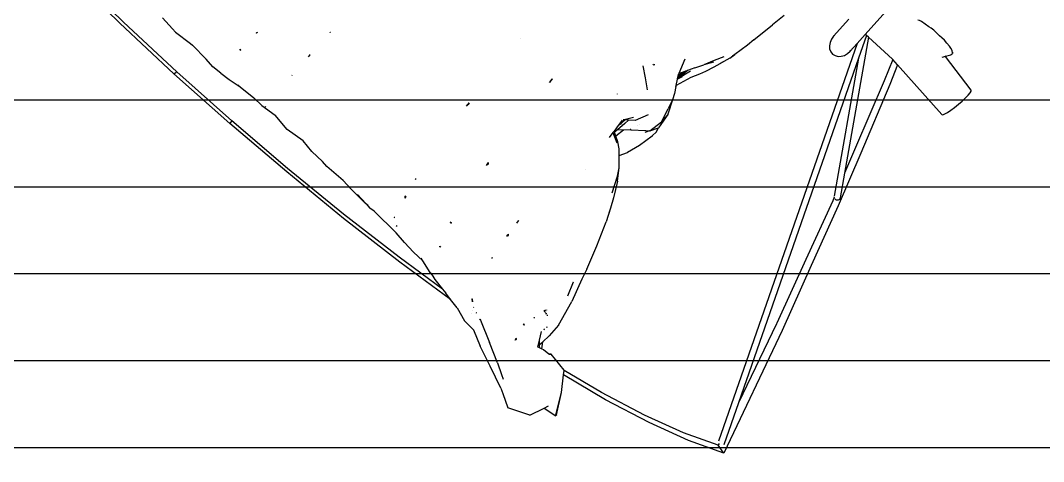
# Model space of a CAD drawing. Header units: millimetres. Extents: x -12551121 to 353735, y 112272 to 285506.
# Drawn here: x 97072 to 98173, y 177641 to 178117 of the extents above; entities that cross this region are included whole.
import ezdxf

# ---------------------------------------------------------------- set-up
doc = ezdxf.new("R2010")
doc.units = ezdxf.units.MM
doc.header["$MEASUREMENT"] = 0
doc.layers.add('+AT9-HATCH', color=8, linetype='Continuous')
doc.layers.add('+AT9_Hardscape', color=1, linetype='Continuous')

# ---------------------------------------------------------------- blocks, each defined once
blk = doc.blocks.new('hammock')
at = {"layer": '+AT9_Hardscape', "color": 1}
for p, q in [((523.9, 1089.1), (468.1, 1143.7)), ((527.9, 1090.3), (473, 1143.9)), ((1358.3, 1112.4), (1326.4, 1076.9)), ((580.8, 1082.8), (570.1, 1094.7)), ((1239, 1097.5), (1226.6, 1087.3)), ((1308.6, 1093.2), (1292.2, 1075)), ((1384.8, 1091.9), (1383.2, 1092.4)), ((1387, 1090.8), (1384.8, 1091.9)), ((1395, 1085.2), (1387, 1090.8)), ((582.2, 1034.6), (523.9, 1089.1)), ((585.3, 1036.7), (527.9, 1090.3)), ((583.8, 1079.5), (580.8, 1082.8)), ((583.8, 1079.5), (599.9, 1067.1)), ((671.3, 1078.8), (672.1, 1079.3)), ((672.1, 1079.3), (671.4, 1078.6)), ((750.5, 1079.3), (750.7, 1079.5)), ((1206.5, 1071), (1226.6, 1087.3)), ((1397.4, 1083.7), (1395, 1085.2)), ((1400.4, 1081.4), (1397.4, 1083.7)), ((1406.4, 1075.4), (1400.4, 1081.4)), ((671, 1078.3), (671.3, 1078.8)), ((671, 1078.3), (671.4, 1078.6)), ((671.3, 1078.8), (671.5, 1078.7)), ((671.4, 1078.6), (671.3, 1078.8)), ((750.3, 1079), (750.5, 1079.2)), ((750.5, 1079.2), (750.5, 1079.3)), ((750.6, 1079.2), (750.5, 1079.3)), ((750.5, 1079.3), (750.6, 1079.2)), ((750.5, 1079.2), (750.6, 1079.2)), ((750.6, 1079.2), (750.5, 1079.2)), ((955.6, 1072.4), (955.6, 1072.4)), ((955.6, 1072.4), (955.6, 1072.4)), ((955.6, 1072.4), (955.6, 1072.4)), ((955.6, 1072.4), (955.6, 1072.4)), ((1206.5, 1071), (1199.8, 1065.5)), ((1288.5, 1068.4), (1287.8, 1064.8)), ((1290, 1071.8), (1288.5, 1068.4)), ((1292.2, 1075), (1290, 1071.8)), ((1293.2, 1075.8), (1292.2, 1075)), ((1329.9, 1073.8), (1304.2, 927.3)), ((1326.4, 1076.9), (1317.6, 1067.1)), ((1327.7, 1075.8), (1319.2, 1051.5)), ((1327.7, 1075.8), (1326.4, 1076.9)), ((1329.9, 1073.8), (1327.7, 1075.8)), ((1355.7, 1050.2), (1329.9, 1073.8)), ((1408.9, 1073.4), (1406.4, 1075.4)), ((1411.6, 1070.7), (1408.9, 1073.4)), ((1414.4, 1067.5), (1411.6, 1070.7)), ((599.9, 1067.1), (602.3, 1065.2)), ((599.9, 1067.1), (601.9, 1065.5)), ((602.3, 1065.2), (601.9, 1065.5)), ((617, 1050.3), (602.3, 1065.2)), ((653.1, 1060.5), (653.5, 1060.9)), ((653.1, 1060.5), (654.2, 1060.1)), ((654.2, 1060.1), (653.5, 1060.9)), ((1317.6, 1067.1), (1168.6, 638.5)), ((1199.8, 1065.5), (1186.2, 1055.2)), ((1287.8, 1064.8), (1288.1, 1061.4)), ((1288.1, 1061.4), (1289.3, 1058.3)), ((1289.3, 1058.3), (1291.3, 1055.8)), ((1307.3, 1056.3), (1310.2, 1058.9)), ((1317.6, 1067.1), (1310.2, 1058.9)), ((1310.2, 1058.9), (1311, 1059.9)), ((1417, 1064.4), (1414.4, 1067.5)), ((1418.6, 1062), (1417, 1064.4)), ((1419.9, 1059.5), (1418.6, 1062)), ((1420.4, 1057.1), (1419.9, 1059.5)), ((624, 1042), (617, 1050.3)), ((728, 1054.9), (727, 1052.9)), ((727, 1052.9), (728.8, 1054.9)), ((728, 1054.9), (728.8, 1054.9)), ((1132.1, 1050.3), (1125.8, 1035)), ((1163.9, 1048.7), (1152.6, 1044)), ((1162.9, 1047), (1152.6, 1044)), ((1174.2, 1052.9), (1163.9, 1048.7)), ((1177.5, 1049.7), (1170, 1045.1)), ((1177.5, 1049.7), (1170.3, 1045.7)), ((1180.7, 1051.4), (1177.5, 1049.7)), ((1178.8, 1050.8), (1178.7, 1050.8)), ((1180.7, 1051.4), (1186.2, 1055.2)), ((1182.6, 1052.9), (1186.2, 1055.2)), ((1186.2, 1055.2), (1183.6, 1053.6)), ((1319.2, 1051.5), (1190, 679.8)), ((1291.3, 1055.8), (1293.9, 1054.1)), ((1319.2, 1051.5), (1293.1, 902.8)), ((1293.9, 1054.1), (1297.1, 1053.3)), ((1297.1, 1053.3), (1300.5, 1053.4)), ((1300.5, 1053.4), (1304, 1054.4)), ((1304, 1054.4), (1307.3, 1056.3)), ((1356.1, 1049.8), (1346.9, 1026.9)), ((1356.1, 1049.8), (1355.7, 1050.2)), ((1361.3, 1044), (1356.1, 1049.8)), ((1413, 1053.1), (1409, 1051.9)), ((1412.7, 1053.5), (1412.5, 1053.8)), ((1418.4, 1054.7), (1413, 1053.1)), ((1440.3, 1016.9), (1413, 1053.1)), ((1418.5, 1054.7), (1418.4, 1054.7)), ((1418.6, 1054.8), (1418.5, 1054.7)), ((1418.6, 1054.8), (1419.9, 1055.5)), ((1418.9, 1054.8), (1418.6, 1054.8)), ((1419.9, 1055.5), (1420.4, 1057)), ((1420.4, 1057), (1420.9, 1057.1)), ((1420.4, 1057), (1420.4, 1057.1)), ((1420.9, 1057.1), (1420.4, 1057.1)), ((582.2, 1034.6), (584.5, 1036.2)), ((644.5, 983.8), (585.3, 1036.7)), ((632.7, 1035.1), (624, 1042)), ((1089.7, 1030), (1087.4, 1043.2)), ((1098.2, 1044.2), (1098.4, 1045)), ((1098.2, 1044.2), (1099.9, 1044.4)), ((1098.4, 1045), (1099.9, 1044.4)), ((1128.4, 1035.7), (1125.7, 1034.7)), ((1126.1, 1032), (1128.4, 1035.7)), ((1135, 1038.1), (1126.3, 1030.5)), ((1126.3, 1030.5), (1138.3, 1037.8)), ((1133.3, 1037.5), (1126.9, 1032.6)), ((1133.3, 1037.5), (1128.4, 1035.7)), ((1135, 1038.1), (1133.3, 1037.5)), ((1143.1, 1041.1), (1135, 1038.1)), ((1143.1, 1041.1), (1152.6, 1044)), ((1154.3, 1036.8), (1147.9, 1034)), ((1163.6, 1041.6), (1154.3, 1036.8)), ((1170, 1045.1), (1163.6, 1041.6)), ((1361.3, 1044), (1353, 1023.1)), ((1408.9, 990.5), (1361.3, 1044)), ((642.4, 980.9), (582.2, 1034.6)), ((632.7, 1035.1), (641.6, 1028.3)), ((641.6, 1028.3), (653.7, 1020.4)), ((709.6, 1033.1), (709.1, 1032.5)), ((709.6, 1033), (709.1, 1032.5)), ((709.6, 1033), (709.5, 1033)), ((709.6, 1033.1), (709.6, 1033.2)), ((709.6, 1033.2), (709.6, 1033)), ((709.6, 1033), (709.6, 1033.1)), ((988.6, 1028.4), (986.7, 1025.2)), ((986.7, 1025.2), (988.7, 1027.8)), ((988.6, 1028.4), (989.9, 1029.2)), ((988.7, 1027.8), (988.6, 1028.4)), ((988.7, 1027.8), (989.9, 1029.2)), ((1089.3, 1030), (1089.2, 1030.3)), ((1091.9, 1017.3), (1089.7, 1030)), ((1138.8, 1030.4), (1122.8, 1021.9)), ((1122.8, 1021.9), (1124.4, 1028.8)), ((1124.4, 1028.8), (1124.5, 1029.4)), ((1124.4, 1028.8), (1124.7, 1029)), ((1124.5, 1029.4), (1125.7, 1034.7)), ((1124.5, 1029.4), (1126.1, 1032)), ((1124.7, 1029), (1129.7, 1031.5)), ((1126.3, 1030.5), (1124.7, 1029)), ((1125.7, 1034.7), (1125.8, 1035)), ((1126.3, 1032.1), (1126.1, 1032)), ((1126.4, 1032.2), (1126.3, 1032.1)), ((1126.4, 1032.2), (1126.9, 1032.6)), ((1126.7, 1032.3), (1126.4, 1032.2)), ((1147.9, 1034), (1138.8, 1030.4)), ((1346.9, 1026.9), (1316.1, 955)), ((651.1, 1022.5), (653.7, 1020.4)), ((653.7, 1020.4), (668.1, 1008.7)), ((1121.1, 1013.3), (1119, 1006.4)), ((1122.5, 1020.8), (1121.1, 1013.3)), ((1122.5, 1020.8), (1122.8, 1021.9)), ((1353, 1023.1), (1321.6, 949.1)), ((1437.2, 1011.6), (1439.2, 1014.1)), ((1439.2, 1014.1), (1440.3, 1015.9)), ((1440.3, 1015.9), (1440.3, 1016.9)), ((668.1, 1008.7), (677, 1000.5)), ((898.9, 1001.8), (899.9, 1003.1)), ((899.9, 1003.1), (899, 1001.3)), ((1059.6, 1012.7), (1059.7, 1012.9)), ((1059.6, 1012.7), (1059.7, 1012.8)), ((1059.7, 1012.9), (1059.7, 1012.8)), ((1119, 1006.4), (1113.9, 990.9)), ((1119, 1006.4), (1114.1, 996.7)), ((1426.7, 1001.7), (1430.7, 1005.1)), ((1430.7, 1005.1), (1434.2, 1008.5)), ((1434.2, 1008.5), (1437.2, 1011.6)), ((677, 1000.5), (691.1, 989.8)), ((681.3, 998.6), (680.7, 999.1)), ((681.3, 998.7), (680.7, 999.1)), ((681.3, 998.6), (681.3, 998.7)), ((897.1, 999.5), (898.6, 1001.4)), ((899, 1001.3), (897.1, 999.5)), ((898.6, 1001.4), (898.9, 1001.8)), ((899, 1001.3), (898.6, 1001.4)), ((898.9, 1001.8), (899, 1001.3)), ((1107, 982.8), (1114.1, 996.7)), ((1410, 990.4), (1412, 991.3)), ((1412, 991.3), (1415, 992.9)), ((1415, 992.9), (1418.5, 995.3)), ((1418.5, 995.3), (1422.5, 998.3)), ((1422.5, 998.3), (1426.7, 1001.7)), ((703.6, 928.7), (642.4, 980.9)), ((644.5, 983.8), (642.9, 981.6)), ((704.6, 932.5), (644.5, 983.8)), ((704.3, 974.4), (691.1, 989.8)), ((1067.5, 981), (1059.6, 974.2)), ((1060.5, 978.7), (1067.6, 984.8)), ((1064.9, 984.7), (1060.5, 978.7)), ((1063.4, 980.5), (1064.3, 981)), ((1067.4, 984.8), (1065.7, 984.8)), ((1071.6, 984.6), (1067.5, 981)), ((1067.6, 984.8), (1068.4, 985.4)), ((1071.6, 984.6), (1067.6, 984.8)), ((1077, 987.5), (1068.4, 985.4)), ((1078.8, 984.3), (1071.6, 984.6)), ((1092.9, 990.2), (1078.8, 984.3)), ((1094.5, 973.1), (1107, 982.8)), ((1113.9, 990.8), (1104, 976.2)), ((1113.9, 990.8), (1107, 982.8)), ((1113.9, 990.9), (1113.9, 990.8)), ((1113.9, 990.8), (1113.9, 990.8)), ((1408.9, 990.5), (1410, 990.4)), ((721.2, 962.3), (704.3, 974.4)), ((1054.8, 971.1), (1050.8, 965.8)), ((1056, 972.8), (1054.8, 971.1)), ((1054.8, 971.1), (1059.1, 960.2)), ((1060.5, 978.7), (1056, 972.8)), ((1056.4, 971.5), (1056, 972.8)), ((1059.6, 974.2), (1056.4, 971.5)), ((1057.9, 967.4), (1056.4, 971.5)), ((1066.1, 973.6), (1057.9, 967.4)), ((1059.6, 974.2), (1073.5, 974.3)), ((1073.5, 974.3), (1073.6, 974.3)), ((1073.5, 974.3), (1073.9, 974.3)), ((1073.8, 974.3), (1073.5, 974.3)), ((1073.6, 974.3), (1073.8, 974.4)), ((1073.8, 974.3), (1073.6, 974.3)), ((1073.6, 974.3), (1073.8, 974.3)), ((1073.8, 974.3), (1073.8, 974.4)), ((1073.9, 974.3), (1073.8, 974.3)), ((1074, 974.3), (1073.9, 974.3)), ((1073.9, 974.3), (1073.9, 974.3)), ((1073.9, 974.3), (1073.9, 974.3)), ((1074.1, 974.2), (1074, 974.3)), ((1074, 974.3), (1074.1, 974.2)), ((1074.1, 974.2), (1074.3, 974.3)), ((1074.1, 974.2), (1090.3, 973.3)), ((1081.7, 979.3), (1081.7, 979.2)), ((1083, 980.1), (1083.1, 980.1)), ((1094.3, 973.1), (1089.2, 971.4)), ((1090.3, 973.3), (1094.3, 973.1)), ((1094.4, 973.1), (1094.3, 973.1)), ((1094.4, 973), (1094.5, 973.1)), ((1094.4, 973), (1094.4, 973.1)), ((1094.5, 973.1), (1104, 976.2)), ((1101.6, 971.9), (1097.1, 967.6)), ((1101.6, 971.9), (1102.3, 973.6)), ((1101.9, 973), (1102.3, 973.6)), ((1102.3, 973.6), (1104, 976.2)), ((730.6, 950.9), (721.2, 962.3)), ((1060, 961.1), (1057.9, 967.4)), ((1061.4, 953.5), (1060, 961.1)), ((1097, 967.4), (1083.5, 957.3)), ((1097.1, 967.6), (1097, 967.4)), ((1097.1, 967.5), (1097, 967.4)), ((1097, 967.4), (1097, 967.5)), ((1097.1, 967.5), (1097, 967.5)), ((1097.1, 967.6), (1097.1, 967.5)), ((1097.1, 967.5), (1097.1, 967.6)), ((742, 940.1), (730.6, 950.9)), ((1061.4, 946.3), (1061.4, 953.5)), ((1061.4, 946.3), (1070.6, 949.6)), ((1083.5, 957.3), (1070.6, 949.6)), ((1321.6, 949.1), (1297.4, 892.3)), ((1316.1, 955), (1304.2, 927.3)), ((746.7, 934.6), (742, 940.1)), ((918.7, 935.5), (920.2, 937.8)), ((920.9, 937.5), (918.7, 935.5)), ((920.2, 937.8), (920.9, 938.8)), ((920.2, 937.8), (920.9, 937.5)), ((920.9, 937.5), (920.9, 938.8)), ((1061.5, 933.1), (1061.4, 946.3)), ((764.9, 878.7), (703.6, 928.7)), ((764.9, 883.3), (704.6, 932.5)), ((764.5, 919.4), (746.7, 934.6)), ((1024.9, 931.1), (1024.9, 931)), ((1059.7, 924.2), (1061.5, 933.1)), ((1059.9, 918.7), (1061.5, 933.1)), ((1304.2, 927.3), (1299.5, 900.7)), ((772.8, 910.7), (764.5, 919.4)), ((842.4, 920.9), (842.8, 921.6)), ((842.4, 920.9), (842.8, 920.6)), ((842.8, 920.6), (842.8, 921.6)), ((1054, 906.3), (1059.7, 924.2)), ((1059.9, 918.7), (1055.5, 901)), ((772.8, 910.7), (788.4, 894.8)), ((779.9, 904.6), (788.7, 894.7)), ((788.4, 894.8), (788.7, 894.7)), ((789.1, 894.3), (788.4, 894.8)), ((788.7, 894.7), (789.1, 894.3)), ((789.1, 894.3), (793.2, 889.6)), ((790.8, 893.4), (790.8, 893.5)), ((831.1, 900.6), (831.2, 902.7)), ((831.1, 900.6), (831.7, 901.7)), ((831.2, 902.7), (832.4, 903)), ((831.2, 902.7), (831.9, 902.3)), ((831.7, 901.7), (831.2, 902.7)), ((831.7, 901.7), (831.9, 902.3)), ((831.9, 902.3), (832.4, 903)), ((1055.5, 901), (1052.2, 889.6)), ((1291.4, 897.7), (1262.4, 834.5)), ((1297.4, 892.3), (1268.2, 828)), ((1293.1, 901.5), (1291.4, 897.7)), ((1293.9, 899.3), (1293.7, 899.5)), ((1294.6, 898.8), (1293.9, 899.3)), ((1295.4, 898.4), (1294.6, 898.8)), ((1296.2, 898.3), (1295.4, 898.4)), ((1297.1, 898.4), (1296.2, 898.3)), ((1297.9, 898.7), (1297.1, 898.4)), ((1298.6, 899.2), (1297.9, 898.7)), ((1299.1, 899.9), (1298.6, 899.2)), ((1299.5, 900.7), (1299.1, 899.9)), ((824.6, 836.9), (764.9, 883.3)), ((797.9, 886.4), (793.2, 889.6)), ((797.9, 886.4), (821.4, 863.2)), ((1052.2, 889.6), (1047.4, 874.9)), ((1051.3, 886.3), (1047.4, 874.9)), ((1052.2, 889.6), (1051.3, 886.3)), ((825.5, 831.5), (764.9, 878.7)), ((819.9, 879.5), (819.2, 879.8)), ((820, 879.3), (819.3, 879.6)), ((821.6, 870.9), (822.4, 870.3)), ((879.5, 873.7), (879.6, 873.5)), ((879.7, 873.5), (879.5, 873.7)), ((879.7, 873.5), (879.6, 873.5)), ((879.7, 874.7), (881.1, 873.4)), ((880.9, 873.4), (879.7, 874.6)), ((951.3, 873.5), (953.1, 876.2)), ((951.3, 873.5), (953.2, 876.1)), ((953.1, 876.2), (953.4, 876.3)), ((953.2, 876.1), (953.1, 876.2)), ((953.2, 876.1), (953.4, 876.3)), ((1037.4, 849.2), (1047.4, 874.9)), ((821.4, 863.2), (821.9, 863)), ((830.6, 852.7), (821.4, 863.2)), ((940.7, 859.4), (941.6, 860.8)), ((940.7, 859.4), (942.3, 860.3)), ((941.6, 860.8), (942.3, 861.8)), ((941.6, 860.8), (942.3, 860.3)), ((942.3, 860.3), (942.3, 861.8)), ((830.6, 852.7), (840.1, 842.1)), ((868.4, 848.1), (868.6, 848.9)), ((869.4, 847.5), (868.4, 848.1)), ((868.6, 848.9), (869.4, 847.5)), ((1026.9, 823.8), (1037.4, 849.2)), ((850.2, 833), (840.1, 842.1)), ((871.5, 802.4), (824.6, 836.9)), ((880, 791.4), (825.5, 831.5)), ((850.2, 833), (848.5, 835.7)), ((858.1, 820.3), (850.2, 833)), ((924.3, 835.8), (924.8, 836.5)), ((925.3, 835.8), (924.3, 835.8)), ((925.3, 835.8), (924.8, 836.5)), ((1262.4, 834.5), (1231.1, 765.6)), ((1268.2, 828), (1236.9, 758)), ((858.1, 820.3), (860.8, 816.4)), ((860.8, 816.4), (863.2, 812.9)), ((1026.9, 823.8), (1021.5, 813.2)), ((863.2, 812.9), (871.5, 802.4)), ((1006.2, 795.1), (1012.4, 810.2)), ((1021.5, 813.2), (1010.4, 789.1)), ((1012.4, 810.2), (1012.5, 810.4)), ((1012.4, 810.2), (1012.5, 810.4)), ((1012.4, 810.2), (1012.5, 810.2)), ((1012.5, 810.4), (1012.5, 810.2)), ((871.5, 802.4), (874.9, 798.1)), ((880, 791.4), (874.9, 798.1)), ((887, 782.3), (880, 791.4)), ((887, 782.3), (894.9, 768.4)), ((903.1, 791.7), (903.2, 792)), ((903.2, 791.6), (903.1, 791.7)), ((903.2, 791.6), (903.1, 791.7)), ((903.2, 792), (903.2, 791.6)), ((903.2, 791.6), (903.7, 788.9)), ((903.7, 788.9), (903.2, 791.6)), ((903.2, 791.6), (903.2, 791.6)), ((904.9, 782.6), (904.8, 782.9)), ((904.9, 782.5), (904.9, 782.6)), ((996.4, 763.5), (1010.4, 789.1)), ((902.2, 775.8), (902.1, 775.9)), ((903.7, 779.6), (903.6, 779.7)), ((908.3, 776.4), (907.6, 776.9)), ((970.2, 771.7), (969.7, 771.3)), ((969.7, 771.3), (970.3, 771.7)), ((970.2, 771.7), (970.3, 771.7)), ((980.8, 779.7), (980.7, 778.4)), ((980.7, 778.4), (981.5, 778.8)), ((980.8, 779.7), (981.5, 778.8)), ((982.1, 777.8), (981.8, 776.9)), ((982.5, 779.4), (982.7, 780)), ((982.9, 775.4), (983, 776.6)), ((983.1, 776.4), (983, 775.3)), ((983.1, 779.7), (983.1, 780.1)), ((983.3, 780.1), (983.3, 779.8)), ((984.2, 774.7), (984.2, 773.8)), ((894.9, 768.4), (904.6, 758.5)), ((912.2, 768.9), (911.1, 769.7)), ((911.7, 770.1), (912.2, 768.9)), ((912.2, 768.9), (922.1, 744.9)), ((958.7, 764.1), (959.2, 765)), ((959.6, 763.6), (958.7, 764.1)), ((959.6, 763.6), (959.2, 765)), ((983.5, 761.7), (983.3, 760.9)), ((996.4, 763.5), (986.1, 752)), ((1230.9, 765.1), (1190, 679.8)), ((1231.1, 765.6), (1230.9, 765.1)), ((904.6, 758.5), (912, 741)), ((904.6, 758.5), (904.8, 758.2)), ((949.9, 748.1), (950.3, 749)), ((950.3, 749), (950.6, 749.6)), ((950.3, 749), (951, 748.7)), ((951, 748.7), (950.6, 749.6)), ((977.6, 756.8), (975.3, 747.5)), ((979.2, 745.8), (986.1, 752)), ((980.7, 759.4), (980.5, 758.3)), ((981, 758.8), (981.2, 759.8)), ((1236.9, 758), (1174.2, 625.8)), ((922.7, 719.3), (912, 741)), ((930.7, 723.1), (922.1, 744.9)), ((949.6, 747.3), (949.9, 748.1)), ((950.2, 747.9), (949.6, 747.3)), ((950.2, 747.9), (949.9, 748.1)), ((951, 748.7), (950.2, 747.9)), ((975.3, 747.5), (973.6, 740.2)), ((973.6, 740.2), (975.4, 739.4)), ((975.3, 747.5), (975.4, 742.5)), ((975.4, 742.5), (979.2, 745.8)), ((975.4, 742.5), (975.4, 739.4)), ((975.4, 739.4), (978.2, 738.2)), ((978.2, 738.2), (979.2, 745.8)), ((978.2, 738.2), (980.1, 737.4)), ((980.1, 737.4), (985.9, 732.6)), ((988.4, 732.3), (985.9, 732.6)), ((985.9, 732.6), (986, 732.5)), ((988, 732.3), (986, 732.5)), ((986, 732.5), (986.5, 732.2)), ((986.5, 732.2), (988, 732.3)), ((988, 732.3), (988.4, 732.3)), ((1002.2, 715.2), (988.4, 732.3)), ((934.3, 695.7), (922.7, 719.3)), ((930.7, 723.1), (935, 710.6)), ((935, 710.6), (936.8, 705.3)), ((999.5, 691.1), (1001.7, 710.1)), ((999.5, 691.1), (1001.7, 710.1)), ((1001.7, 710.1), (1002.2, 714.9)), ((1046.9, 683.3), (1001.7, 710.1)), ((1002.3, 715.1), (1002.2, 715.2)), ((1002.2, 714.9), (1002.3, 715.1)), ((1042.6, 691.1), (1002.2, 714.9)), ((934.3, 695.7), (936.3, 690)), ((936.3, 690), (941.6, 674.6)), ((993.5, 667.1), (999.5, 691.1)), ((994.2, 666.8), (999.5, 691.1)), ((1088.8, 666.7), (1042.6, 691.1)), ((1093.8, 658.6), (1046.9, 683.3)), ((965.3, 666.6), (941.6, 674.6)), ((965.3, 666.6), (980.8, 674.3)), ((980.8, 674.3), (985.6, 676.7)), ((980.8, 674.3), (993.2, 665.8)), ((1190, 679.8), (1174.3, 634.6)), ((993.2, 665.8), (993.5, 667.1)), ((993.5, 667.1), (994.1, 666.7)), ((994.2, 666.8), (994.1, 666.7)), ((994.1, 666.7), (994.2, 666.8)), ((994.1, 666.7), (994.1, 666.7)), ((994.1, 666.7), (994.1, 666.7)), ((994.1, 666.7), (994.1, 666.7)), ((1130.8, 647.7), (1088.8, 666.7)), ((1136.3, 639.4), (1093.8, 658.6)), ((1168.2, 634.2), (1130.8, 647.7)), ((1174.2, 625.8), (1136.3, 639.4)), ((1169.1, 636), (1168.2, 634.2)), ((1174.2, 625.8), (1168.2, 634.2))]:
    blk.add_line(p, q, dxfattribs=at)

msp = doc.modelspace()

# ---------------------------------------------------------------- hatches: boundary and pattern name
at = {"layer": '+AT9-HATCH'}
h = msp.add_hatch(dxfattribs=at)
h.set_pattern_fill('ANSI38', color=62, scale=100)
h.set_pattern_definition([(45, (4874355.9, 2835157.78), (-224.506403, 224.506403), []), (135, (4874355.9, 2835157.78), (-673.51921, 224.506403), [793.75, -476.25])])
h.paths.add_polyline_path([(94992.2, 180226.5), (94842.2, 180226.5), (94842.2, 176851.5), (95292.2, 176851.5, 0.414214), (96192.2, 177751.5), (96192.2, 178626.5, -0.414214), (97292.2, 179726.5), (99092.2, 179726.5), (99092.2, 180226.5), (94992.2, 180226.5)], is_closed=False)
h = msp.add_hatch(dxfattribs=at)
h.set_pattern_fill('LINE', color=8, scale=750)
h.paths.add_polyline_path([(98342.2, 176851.5), (98342.2, 179526.5), (97292.2, 179526.5, 0.414214), (96392.2, 178626.5), (96392.2, 177751.5, -0.414214), (95292.2, 176651.5), (94892.2, 176651.5), (94892.2, 174751.5), (96392.2, 174751.5, 0.414214), (97292.2, 175651.5), (97292.2, 176001.5), (97292.2, 176451.5, -0.414214), (97692.2, 176851.5), (98342.2, 176851.5)], is_closed=False)
h.paths.add_polyline_path([(98392.2, 179526.5), (98392.2, 176851.5), (98692.2, 176851.5), (98692.2, 179526.5)])
h.paths.add_polyline_path([(98742.2, 179526.5), (98742.2, 176851.5), (99042.2, 176851.5), (99042.2, 179526.5)])
h.paths.add_polyline_path([(99367.2, 179526.5), (99367.2, 176851.5), (99667.2, 176851.5), (99667.2, 179526.5)])
h.paths.add_polyline_path([(99717.2, 179526.5), (99717.2, 176851.5), (100017.2, 176851.5), (100017.2, 179526.5)])
h.paths.add_polyline_path([(100067.2, 179526.5), (100067.2, 176851.5), (100367.2, 176851.5), (100367.2, 179526.5)])
h.paths.add_polyline_path([(100417.2, 179526.5), (100417.2, 176851.5), (100717.2, 176851.5), (100717.2, 179526.5)])
h.paths.add_polyline_path([(101067.2, 176716), (101067.2, 179526.5), (100767.2, 179526.5), (100767.2, 176851.5), (100767.2, 176851.5, -0.21525)])
h.paths.add_polyline_path([(101117.2, 179526.5), (101117.2, 173451.5), (101417.2, 173451.5), (101417.2, 179504, 0.056082), (101217.2, 179526.5), (101117.2, 179526.5)], is_closed=False)
h.paths.add_polyline_path([(101467.2, 179491.1), (101467.2, 173451.5), (101767.2, 173451.5), (101767.2, 179338.9, 0.094274)])
h.paths.add_polyline_path([(102117.2, 178626.6, 0.213378), (101817.2, 179297.3), (101817.2, 173451.5), (102117.2, 173451.5), (102117.2, 178626.5)], is_closed=False)
h.paths.add_polyline_path([(101817.2, 173101.5), (101817.2, 170101.5), (102117.2, 170101.5), (102117.2, 173101.5)])
h.paths.add_polyline_path([(101467.2, 173101.5), (101467.2, 170101.5), (101767.2, 170101.5), (101767.2, 173101.5)])
h.paths.add_polyline_path([(101117.2, 173101.5), (101117.2, 170101.5), (101417.2, 170101.5), (101417.2, 173101.5)])
h.paths.add_polyline_path([(101117.2, 169801.5), (101117.2, 166601.5), (101417.2, 166601.5), (101417.2, 169801.5)])
h.paths.add_polyline_path([(101467.2, 169801.5), (101467.2, 166601.5), (101767.2, 166601.5), (101767.2, 169801.5)])
h.paths.add_polyline_path([(101817.2, 169801.5), (101817.2, 166601.5), (102117.2, 166601.5), (102117.2, 169801.5)])
h.paths.add_polyline_path([(102517.2, 169801.5), (102817.2, 169801.5), (102817.2, 166601.5), (102517.2, 166601.5)])
h.paths.add_polyline_path([(102167.2, 169801.5), (102467.2, 169801.5), (102467.2, 166601.5), (102167.2, 166601.5)])
h.paths.add_polyline_path([(102867.2, 169801.5), (103167.2, 169801.5), (103167.2, 166601.5), (102867.2, 166601.5)])
h.paths.add_polyline_path([(102867.2, 173101.5), (103167.2, 173101.5), (103167.2, 170101.5), (102867.2, 170101.5)])
h.paths.add_polyline_path([(102167.2, 173101.5), (102467.2, 173101.5), (102467.2, 170101.5), (102167.2, 170101.5)])
h.paths.add_polyline_path([(102517.2, 173101.5), (102817.2, 173101.5), (102817.2, 170101.5), (102517.2, 170101.5)])

# ---------------------------------------------------------------- block references
msp.add_blockref('hammock', (96654.5, 177024.7))

doc.saveas('drawing.dxf')
